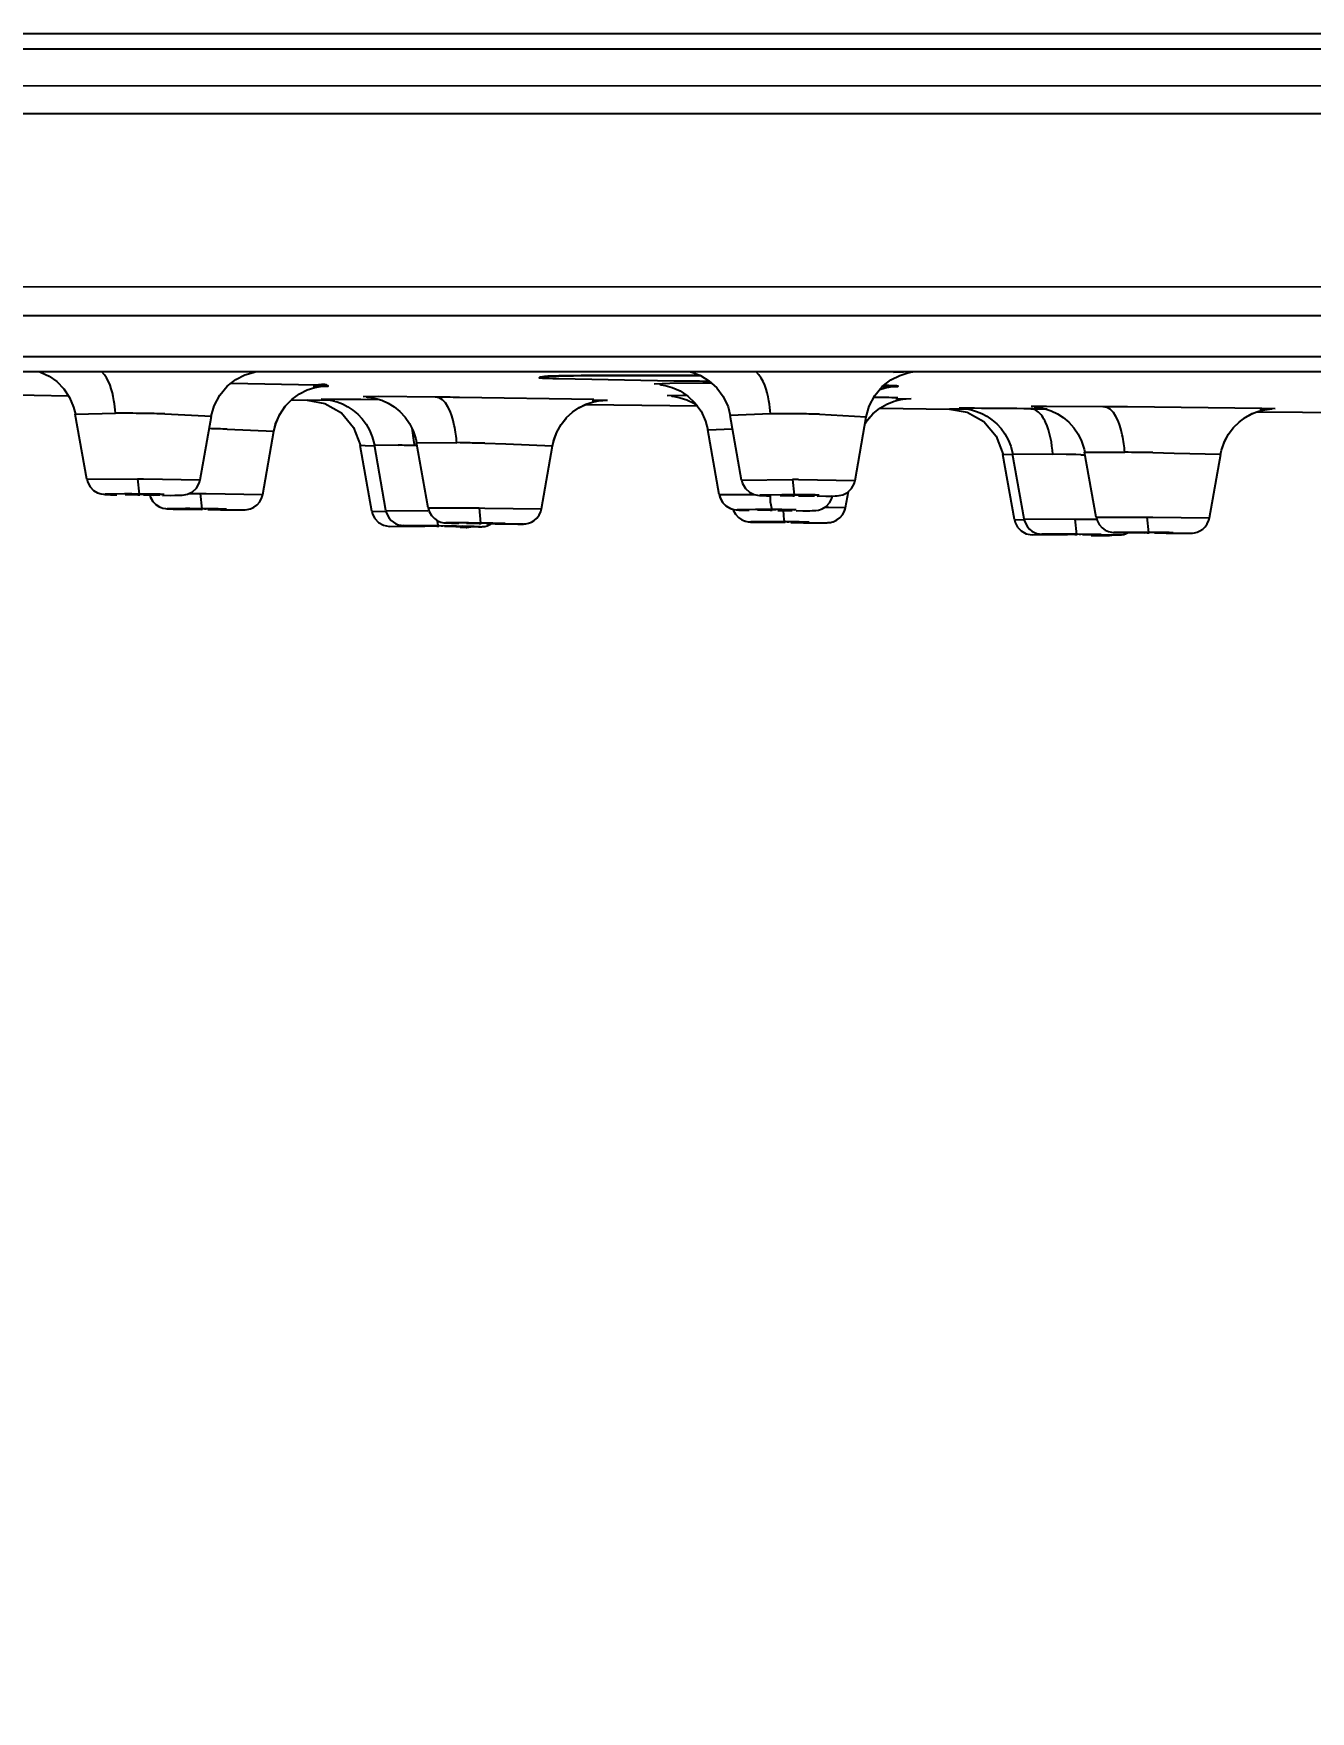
# Model space of a CAD drawing. Header units: millimetres. Extents: x 4625 to 5171, y -2661 to -1889.
# Drawn here: x 4962.74 to 4971.44, y -2126.77 to -2115.35 of the extents above; entities that cross this region are included whole.
import ezdxf

# ---------------------------------------------------------------- set-up
doc = ezdxf.new("R2010")
doc.units = ezdxf.units.MM
doc.header["$LTSCALE"] = 0.1
doc.layers.add('DIM', color=3, linetype='Continuous')
doc.styles.get("Standard").update_dxf_attribs({"font": 'arial.ttf'})
doc.dimstyles.new('ISO-25', dxfattribs={"dimtxt": 2.5, "dimasz": 2.5, "dimexe": 1.25, "dimexo": 0.625, "dimtad": 1, "dimlfac": 5, "dimtxsty": 'Standard', "dimcen": 2.5, "dimadec": 0, "dimazin": 0, "dimtfac": 1, "dimtmove": 0, "dimatfit": 3, "dimfxl": 0, "dimarcsym": 0})

# ---------------------------------------------------------------- blocks, each defined once
blk = doc.blocks.new('*D5')
at = {"layer": 'Defpoints', "color": 0}
for p in [(4952.761, -2117.08), (5002.107, -2117.079), (5002.107, -2136.937)]:
    blk.add_point(p, dxfattribs=at)
at = {"layer": 'DIM', "color": 0, "lineweight": -2}
for p, q in [((4952.761, -2117.705), (4952.761, -2138.187)), ((5002.107, -2117.704), (5002.107, -2138.187)), ((4956.761, -2136.937), (4998.107, -2136.937))]:
    blk.add_line(p, q, dxfattribs=at)
at = {"layer": 'DIM', "color": 0}
for points in [[(4956.761, -2136.271), (4956.761, -2137.604), (4952.761, -2136.937)], [(4998.107, -2136.271), (4998.107, -2137.604), (5002.107, -2136.937)]]:
    blk.add_solid(points, dxfattribs=at)
at = {"layer": 'DIM', "color": 0, "insert": (4977.434, -2134.27), "char_height": 4, "attachment_point": 5}
blk.add_mtext('197', dxfattribs=at)

msp = doc.modelspace()

# ---------------------------------------------------------------- linework, layer by layer
at = {"color": 7, "linetype": 'Continuous'}
for p, q in [((4953.2923, -2115.3532), (5001.576, -2115.3532)), ((4974.6257, -2115.4585), (4953.0645, -2115.4584)), ((4953.6091, -2115.705), (4977.4341, -2115.7099)), ((4953.5388, -2115.8955), (4966.0805, -2115.8963)), ((4966.0805, -2115.8963), (4977.434, -2115.8968)), ((4974.6496, -2117.0773), (4956.3254, -2117.0781)), ((4962.8445, -2117.274), (4961.9232, -2117.2738)), ((4962.9025, -2117.274), (4962.8445, -2117.274)), ((4963.3567, -2117.274), (4962.9025, -2117.274)), ((4964.4573, -2117.2742), (4963.3567, -2117.274)), ((4964.8959, -2117.2742), (4964.4573, -2117.2742)), ((4966.8056, -2117.2744), (4964.8959, -2117.2742)), ((4966.8894, -2117.2744), (4966.8056, -2117.2744)), ((4968.5092, -2117.2746), (4966.8894, -2117.2744)), ((4968.6771, -2117.2746), (4968.5092, -2117.2746)), ((4968.7763, -2117.2746), (4968.6771, -2117.2746)), ((4968.8629, -2117.2747), (4968.7763, -2117.2746)), ((4968.8887, -2117.2747), (4968.8629, -2117.2747)), ((4971.3456, -2117.275), (4968.8887, -2117.2747)), ((4971.557, -2117.275), (4971.3456, -2117.275)), ((4960.5737, -2117.5498), (4974.6401, -2117.5498)), ((5001.5766, -2117.6558), (4953.292, -2117.6558)), ((4964.6611, -2117.7452), (4964.0898, -2117.7335)), ((4964.648, -2117.7532), (4964.7257, -2117.7522)), ((4966.2691, -2117.6849), (4966.2577, -2117.685)), ((4966.2637, -2117.6851), (4966.2691, -2117.6849)), ((4966.2691, -2117.6849), (4966.3028, -2117.6839)), ((4966.3028, -2117.6839), (4966.4209, -2117.6818)), ((4966.3213, -2117.7003), (4967.1044, -2117.7156)), ((4966.4209, -2117.6818), (4966.4925, -2117.681)), ((4966.4895, -2117.6808), (4966.4718, -2117.681)), ((4966.4925, -2117.681), (4966.6553, -2117.6798)), ((4966.8103, -2117.6794), (4966.7737, -2117.6794)), ((4966.9359, -2117.6794), (4967.2848, -2117.6806)), ((4967.0752, -2117.7344), (4966.9697, -2117.7383)), ((4967.106, -2117.6797), (4966.9926, -2117.6794)), ((4967.3559, -2117.7327), (4967.0752, -2117.7344)), ((4967.1044, -2117.7156), (4967.1697, -2117.7163)), ((4967.2845, -2117.6805), (4967.2611, -2117.6804)), ((4968.5788, -2117.7566), (4968.5878, -2117.7556)), ((4968.7355, -2117.656), (4968.5982, -2117.6597)), ((4962.5121, -2117.8087), (4962.981, -2117.8174)), ((4964.4999, -2117.8454), (4964.6064, -2117.8474)), ((4964.7657, -2117.85), (4964.6062, -2117.8474)), ((4964.8066, -2117.8422), (4964.7028, -2117.8411)), ((4964.7136, -2117.8423), (4964.7944, -2117.8443)), ((4965.1021, -2117.8459), (4964.9722, -2117.8442)), ((4965.0939, -2117.8237), (4964.9892, -2117.8242)), ((4965.4775, -2117.8272), (4965.0939, -2117.8237)), ((4966.5591, -2117.8443), (4965.6434, -2117.8292)), ((4966.5466, -2117.8489), (4966.6509, -2117.8481)), ((4967.1639, -2117.8167), (4967.0588, -2117.8187)), ((4967.1879, -2117.8166), (4967.1639, -2117.8167)), ((4967.1916, -2117.8454), (4967.2389, -2117.8681)), ((4967.2389, -2117.8681), (4967.2573, -2117.8804)), ((4968.6156, -2117.8393), (4968.7203, -2117.8371)), ((4963.0282, -2117.9433), (4963.3016, -2117.936)), ((4963.1061, -2118.3852), (4963.0282, -2117.9433)), ((4963.6371, -2117.9413), (4963.9544, -2117.9577)), ((4963.8782, -2118.3901), (4963.9544, -2117.9577)), ((4966.3365, -2118.0126), (4966.373, -2117.9669)), ((4966.4599, -2117.8978), (4966.504, -2117.8764)), ((4966.5034, -2117.8764), (4967.2658, -2117.8861)), ((4967.7612, -2117.9404), (4967.4875, -2117.9514)), ((4967.5651, -2118.3918), (4967.4875, -2117.9514)), ((4968.096, -2117.9434), (4968.4137, -2117.9608)), ((4968.3372, -2118.3948), (4968.4137, -2117.9608)), ((4968.4614, -2117.938), (4968.5067, -2117.902)), ((4968.5062, -2117.9019), (4968.9801, -2117.908)), ((4969.1031, -2117.9093), (4968.9799, -2117.908)), ((4969.151, -2117.9032), (4969.0466, -2117.9026)), ((4969.0572, -2117.9037), (4969.1376, -2117.9052)), ((4969.5349, -2117.9061), (4969.6444, -2117.9071)), ((4969.6412, -2117.8908), (4969.536, -2117.8917)), ((4970.0253, -2117.8923), (4969.6412, -2117.8908)), ((4971.1063, -2117.9037), (4970.1914, -2117.8935)), ((4971.0736, -2117.9276), (4971.778, -2117.9325)), ((4971.0928, -2117.9079), (4971.1784, -2117.9074)), ((4971.1972, -2117.907), (4971.1063, -2117.9037)), ((4964.0627, -2118.045), (4964.3802, -2118.0596)), ((4964.3044, -2118.4899), (4964.3802, -2118.0596)), ((4965.3357, -2118.1367), (4965.3209, -2118.0374)), ((4966.3068, -2118.065), (4966.3365, -2118.0126)), ((4967.3345, -2118.0494), (4967.5028, -2118.0428)), ((4967.4123, -2118.4907), (4967.3345, -2118.0494)), ((4969.2147, -2117.994), (4969.2988, -2118.0929)), ((4969.2988, -2118.0929), (4969.3448, -2118.2178)), ((4965.0473, -2118.6034), (4964.9686, -2118.1572)), ((4965.0021, -2118.1582), (4964.9686, -2118.1572)), ((4965.0598, -2118.1599), (4965.0021, -2118.1582)), ((4965.143, -2118.5979), (4965.0644, -2118.152)), ((4965.0644, -2118.152), (4965.2257, -2118.1543)), ((4965.3516, -2118.1573), (4965.3372, -2118.157)), ((4965.4303, -2118.5796), (4965.3519, -2118.135)), ((4965.3519, -2118.135), (4965.6248, -2118.137)), ((4965.817, -2118.1414), (4965.9602, -2118.1453)), ((4965.9602, -2118.1453), (4966.2781, -2118.1574)), ((4966.2024, -2118.587), (4966.2781, -2118.1574)), ((4969.4226, -2118.6608), (4969.3445, -2118.2179)), ((4969.4045, -2118.219), (4969.3445, -2118.2179)), ((4969.4882, -2118.6559), (4969.4103, -2118.214)), ((4969.4103, -2118.214), (4969.6834, -2118.216)), ((4969.7759, -2118.2175), (4969.6834, -2118.216)), ((4969.8086, -2118.218), (4969.7759, -2118.2174)), ((4969.8416, -2118.2185), (4969.8086, -2118.218)), ((4969.8747, -2118.2191), (4969.8416, -2118.2185)), ((4969.9006, -2118.2026), (4970.1738, -2118.2022)), ((4969.9785, -2118.6441), (4969.9006, -2118.2026)), ((4970.3649, -2118.2048), (4970.2664, -2118.2033)), ((4970.3649, -2118.2048), (4970.5093, -2118.2073)), ((4970.5093, -2118.2073), (4970.8268, -2118.2159)), ((4970.7505, -2118.6487), (4970.8268, -2118.2159)), ((4970.8326, -2118.188), (4970.8521, -2118.1312)), ((4969.8747, -2118.2192), (4969.9005, -2118.2196)), ((4963.1062, -2118.3851), (4963.4523, -2118.3835)), ((4963.4523, -2118.3834), (4963.464, -2118.4867)), ((4963.4523, -2118.3834), (4963.4926, -2118.3837)), ((4963.4926, -2118.3837), (4963.8781, -2118.3901)), ((4967.5652, -2118.3917), (4967.911, -2118.3884)), ((4967.9514, -2118.3885), (4967.911, -2118.3883)), ((4967.911, -2118.3883), (4967.9231, -2118.4916)), ((4967.9514, -2118.3885), (4968.3371, -2118.3948)), ((4963.3623, -2118.4862), (4963.2286, -2118.4879)), ((4963.3676, -2118.4897), (4963.454, -2118.492)), ((4963.4804, -2118.4889), (4963.3824, -2118.4889)), ((4963.3824, -2118.4889), (4963.3971, -2118.4896)), ((4963.5194, -2118.4872), (4963.464, -2118.4867)), ((4963.4926, -2118.489), (4963.4804, -2118.4889)), ((4963.4926, -2118.4927), (4963.5047, -2118.4928)), ((4963.6176, -2118.492), (4963.5287, -2118.4897)), ((4963.5358, -2118.4952), (4963.5399, -2118.5091)), ((4963.5395, -2118.5081), (4963.5556, -2118.5366)), ((4963.5399, -2118.5091), (4963.5564, -2118.5377)), ((4963.5556, -2118.5366), (4963.5769, -2118.5587)), ((4963.5564, -2118.5377), (4963.5782, -2118.5597)), ((4963.5638, -2118.4931), (4963.6027, -2118.4928)), ((4963.5769, -2118.5587), (4963.6012, -2118.574)), ((4963.5782, -2118.5597), (4963.6029, -2118.5748)), ((4963.6027, -2118.4928), (4963.588, -2118.4921)), ((4963.622, -2118.4954), (4963.7535, -2118.4936)), ((4963.8003, -2118.483), (4963.8789, -2118.4836)), ((4963.8789, -2118.4836), (4963.8901, -2118.5869)), ((4963.8789, -2118.4836), (4963.9189, -2118.4839)), ((4963.9189, -2118.4839), (4964.3043, -2118.4899)), ((4967.4123, -2118.4906), (4967.4187, -2118.5136)), ((4967.4124, -2118.4906), (4967.6479, -2118.4887)), ((4967.8383, -2118.4915), (4967.6882, -2118.4945)), ((4967.7586, -2118.4992), (4967.7603, -2118.5405)), ((4967.7603, -2118.5405), (4967.7702, -2118.5923)), ((4967.8264, -2118.4958), (4967.9126, -2118.4981)), ((4967.9388, -2118.4942), (4967.8412, -2118.4948)), ((4967.8412, -2118.4948), (4967.8558, -2118.4955)), ((4967.9799, -2118.4919), (4967.9231, -2118.4915)), ((4967.9514, -2118.4942), (4967.9388, -2118.4942)), ((4967.9514, -2118.4988), (4967.964, -2118.4988)), ((4968.0764, -2118.4972), (4967.9881, -2118.4949)), ((4968.0229, -2118.4989), (4968.0617, -2118.4982)), ((4968.0617, -2118.4982), (4968.047, -2118.4975)), ((4968.0802, -2118.5013), (4968.2129, -2118.4984)), ((4968.1376, -2118.501), (4968.1643, -2118.5006)), ((4968.14, -2118.5703), (4968.1627, -2118.5462)), ((4968.2728, -2118.5777), (4968.2919, -2118.4696)), ((4963.7793, -2118.5857), (4963.6538, -2118.5863)), ((4963.7328, -2118.5893), (4963.8879, -2118.5921)), ((4963.7939, -2118.5882), (4963.88, -2118.5903)), ((4963.9073, -2118.5884), (4963.8088, -2118.5878)), ((4963.8088, -2118.5878), (4963.8236, -2118.5884)), ((4963.9454, -2118.5875), (4963.8901, -2118.5868)), ((4963.9189, -2118.5886), (4963.9073, -2118.5884)), ((4963.9546, -2118.5893), (4963.9443, -2118.5892)), ((4964.0439, -2118.5915), (4963.9546, -2118.5893)), ((4963.9899, -2118.5918), (4964.029, -2118.5919)), ((4964.029, -2118.5919), (4964.0143, -2118.5913)), ((4964.0178, -2118.5936), (4964.1103, -2118.5941)), ((4964.0547, -2118.5938), (4964.1796, -2118.5932)), ((4964.1058, -2118.5941), (4964.1328, -2118.5942)), ((4964.1256, -2118.5942), (4964.1569, -2118.5941)), ((4964.1511, -2118.5941), (4964.1682, -2118.5939)), ((4964.1654, -2118.594), (4964.1771, -2118.5937)), ((4965.0474, -2118.6034), (4965.1473, -2118.6045)), ((4965.143, -2118.5979), (4965.4284, -2118.5998)), ((4965.4304, -2118.5796), (4965.7771, -2118.5814)), ((4965.4926, -2118.6693), (4965.4952, -2118.6897)), ((4965.7771, -2118.5814), (4965.788, -2118.6847)), ((4965.7771, -2118.5814), (4965.817, -2118.5817)), ((4965.817, -2118.5818), (4966.2023, -2118.587)), ((4967.6595, -2118.5919), (4967.5344, -2118.5938)), ((4967.5907, -2118.671), (4967.6094, -2118.6747)), ((4967.6094, -2118.6747), (4967.619, -2118.6756)), ((4967.6695, -2118.6746), (4967.6282, -2118.675)), ((4967.6737, -2118.5951), (4967.7603, -2118.5971)), ((4967.7864, -2118.5943), (4967.6885, -2118.5944)), ((4967.6885, -2118.5944), (4967.7032, -2118.595)), ((4967.8256, -2118.5927), (4967.7702, -2118.5923)), ((4967.7987, -2118.5944), (4967.7864, -2118.5943)), ((4967.9237, -2118.5971), (4967.835, -2118.595)), ((4967.8477, -2118.5979), (4967.853, -2118.6615)), ((4967.853, -2118.6615), (4967.8586, -2118.6756)), ((4967.87, -2118.5981), (4967.9089, -2118.5978)), ((4967.9089, -2118.5978), (4967.8942, -2118.5972)), ((4967.9356, -2118.6002), (4968.0602, -2118.5982)), ((4968.1358, -2118.5749), (4968.1599, -2118.5752)), ((4968.1599, -2118.5752), (4968.2728, -2118.5777)), ((4969.4227, -2118.6608), (4969.4843, -2118.6612)), ((4969.4883, -2118.6559), (4969.8346, -2118.6575)), ((4969.8346, -2118.6575), (4969.8462, -2118.7608)), ((4969.8346, -2118.6575), (4969.8747, -2118.6577)), ((4969.8747, -2118.6577), (4969.9842, -2118.6585)), ((4969.9786, -2118.644), (4970.3247, -2118.6447)), ((4970.3247, -2118.6447), (4970.3364, -2118.748)), ((4970.3247, -2118.6447), (4970.3649, -2118.6449)), ((4970.3649, -2118.6449), (4970.7505, -2118.6486)), ((4965.1272, -2118.699), (4965.1684, -2118.7067)), ((4965.405, -2118.7104), (4965.1686, -2118.7067)), ((4965.3899, -2118.702), (4965.2642, -2118.7007)), ((4965.284, -2118.7014), (4965.3468, -2118.7026)), ((4965.5007, -2118.7036), (4965.3899, -2118.702)), ((4965.4047, -2118.7029), (4965.4905, -2118.7045)), ((4965.5184, -2118.7043), (4965.4197, -2118.703)), ((4965.4197, -2118.703), (4965.4344, -2118.7033)), ((4965.4905, -2118.7045), (4965.5043, -2118.7047)), ((4965.4952, -2118.6897), (4965.5007, -2118.7036)), ((4965.556, -2118.7044), (4965.5007, -2118.7036)), ((4965.5297, -2118.7044), (4965.5184, -2118.7043)), ((4965.541, -2118.7053), (4965.6005, -2118.7062)), ((4965.6772, -2118.6833), (4965.5517, -2118.6828)), ((4965.6673, -2118.7063), (4965.556, -2118.7044)), ((4965.5885, -2118.6842), (4965.6398, -2118.6853)), ((4965.6005, -2118.7062), (4965.6398, -2118.7067)), ((4965.6193, -2118.7069), (4965.7177, -2118.7082)), ((4965.6398, -2118.7067), (4965.625, -2118.7063)), ((4965.6547, -2118.7067), (4965.6416, -2118.7063)), ((4965.6942, -2118.7149), (4965.6493, -2118.7142)), ((4965.6649, -2118.7075), (4965.7852, -2118.7086)), ((4965.6888, -2118.7148), (4965.6942, -2118.7149)), ((4965.692, -2118.6848), (4965.7779, -2118.6866)), ((4965.6943, -2118.7149), (4965.7358, -2118.7085)), ((4965.8055, -2118.6857), (4965.7069, -2118.6847)), ((4965.7069, -2118.6847), (4965.7217, -2118.6851)), ((4965.7177, -2118.7082), (4965.7742, -2118.7088)), ((4965.7852, -2118.7086), (4965.745, -2118.7077)), ((4965.7742, -2118.7088), (4965.7857, -2118.7089)), ((4965.7779, -2118.6866), (4965.7916, -2118.6868)), ((4965.8434, -2118.6854), (4965.788, -2118.6846)), ((4965.817, -2118.6858), (4965.8055, -2118.6857)), ((4965.942, -2118.6883), (4965.8524, -2118.6865)), ((4965.8878, -2118.6882), (4965.927, -2118.6885)), ((4965.9115, -2118.6894), (4966.0078, -2118.6903)), ((4965.927, -2118.6885), (4965.9123, -2118.6881)), ((4965.9525, -2118.6898), (4966.0775, -2118.6903)), ((4966.0078, -2118.6903), (4966.0407, -2118.6905)), ((4966.0407, -2118.6905), (4966.0634, -2118.6906)), ((4967.6271, -2118.6805), (4967.6673, -2118.6772)), ((4967.745, -2118.6787), (4967.766, -2118.679)), ((4967.7623, -2118.6769), (4967.8247, -2118.6785)), ((4967.8753, -2118.677), (4967.7771, -2118.6765)), ((4967.914, -2118.6761), (4967.8586, -2118.6756)), ((4967.8873, -2118.6771), (4967.8753, -2118.677)), ((4967.9232, -2118.6777), (4967.9127, -2118.6777)), ((4968.0123, -2118.6795), (4967.9287, -2118.6777)), ((4967.9584, -2118.6799), (4967.9974, -2118.6799)), ((4967.9974, -2118.6799), (4967.9827, -2118.6794)), ((4967.9866, -2118.6815), (4968.0789, -2118.6819)), ((4968.0237, -2118.6817), (4968.1484, -2118.681)), ((4968.0789, -2118.6819), (4968.1196, -2118.6818)), ((4968.1186, -2118.6818), (4968.1338, -2118.6817)), ((4969.503, -2118.7565), (4969.5444, -2118.7641)), ((4969.7805, -2118.7664), (4969.5445, -2118.764)), ((4969.7355, -2118.7598), (4969.6102, -2118.7591)), ((4969.6314, -2118.7597), (4969.8295, -2118.762)), ((4969.8462, -2118.7607), (4969.7355, -2118.7598)), ((4969.7497, -2118.7605), (4969.8363, -2118.7616)), ((4969.8628, -2118.7613), (4969.7646, -2118.7605)), ((4969.7646, -2118.7605), (4969.7793, -2118.7607)), ((4969.8363, -2118.7616), (4969.8494, -2118.7617)), ((4969.9015, -2118.7613), (4969.8462, -2118.7607)), ((4969.8747, -2118.7614), (4969.8628, -2118.7613)), ((4969.8867, -2118.7622), (4969.9459, -2118.7627)), ((4969.9107, -2118.7618), (4969.9001, -2118.7617)), ((4970.0129, -2118.7625), (4969.9015, -2118.7613)), ((4969.9997, -2118.7629), (4969.9107, -2118.7618)), ((4969.9456, -2118.768), (4970.0649, -2118.7692)), ((4969.9459, -2118.7627), (4969.9849, -2118.7629)), ((4970.0654, -2118.7692), (4969.9473, -2118.768)), ((4969.9849, -2118.7629), (4969.9701, -2118.7627)), ((4970.0113, -2118.7636), (4970.136, -2118.7643)), ((4970.0585, -2118.764), (4970.0734, -2118.7641)), ((4970.0649, -2118.7692), (4970.0702, -2118.7692)), ((4970.0702, -2118.7692), (4970.0654, -2118.7692)), ((4970.0703, -2118.7693), (4970.1015, -2118.7643)), ((4970.0734, -2118.7641), (4970.1234, -2118.7644)), ((4970.2257, -2118.7472), (4970.1005, -2118.7473)), ((4970.1234, -2118.7644), (4970.1334, -2118.7644)), ((4970.1505, -2118.7636), (4970.1664, -2118.7608)), ((4970.1591, -2118.7488), (4970.3086, -2118.7506)), ((4970.2399, -2118.7485), (4970.3266, -2118.7498)), ((4970.3528, -2118.7489), (4970.2547, -2118.7483)), ((4970.2547, -2118.7483), (4970.2695, -2118.7487)), ((4970.3266, -2118.7498), (4970.3395, -2118.7499)), ((4970.3918, -2118.7485), (4970.3364, -2118.748)), ((4970.3649, -2118.749), (4970.3528, -2118.7489)), ((4970.401, -2118.7494), (4970.3903, -2118.7494)), ((4970.4899, -2118.7507), (4970.401, -2118.7494)), ((4970.4361, -2118.7508), (4970.4751, -2118.7509)), ((4970.4551, -2118.7518), (4970.55, -2118.7523)), ((4970.4751, -2118.7509), (4970.4604, -2118.7506)), ((4970.5017, -2118.752), (4970.6263, -2118.7519)), ((4970.55, -2118.7523), (4970.5966, -2118.7524)), ((4970.5966, -2118.7524), (4970.616, -2118.7523))]:
    msp.add_line(p, q, dxfattribs=at)
for points in [[(4962.7863, -2117.6558), (4962.7966, -2117.659), (4962.8493, -2117.6847), (4962.9018, -2117.7218), (4962.9495, -2117.7705), (4962.9886, -2117.8286), (4963.0166, -2117.8946), (4963.0286, -2117.9432)], [(4963.9539, -2117.9576), (4963.9743, -2117.8856), (4964.0122, -2117.8137), (4964.0627, -2117.7536), (4964.121, -2117.7076), (4964.1822, -2117.6761), (4964.2387, -2117.6584), (4964.2537, -2117.6558)], [(4964.3797, -2118.0595), (4964.3922, -2118.0097), (4964.4201, -2117.945), (4964.4581, -2117.8885), (4964.504, -2117.8412), (4964.5548, -2117.8044), (4964.6077, -2117.7779), (4964.6589, -2117.7613), (4964.6982, -2117.754), (4964.7157, -2117.7522), (4964.7186, -2117.752)], [(4966.2267, -2117.6866), (4966.223, -2117.687), (4966.2275, -2117.6867), (4966.2418, -2117.6859), (4966.2637, -2117.6851)], [(4966.6553, -2117.6798), (4966.8387, -2117.6794), (4966.9359, -2117.6794)], [(4967.0122, -2117.7425), (4967.0097, -2117.7423), (4967.0175, -2117.7431), (4967.0451, -2117.7478), (4967.0913, -2117.7608), (4967.1459, -2117.7853), (4967.199, -2117.8205), (4967.2475, -2117.8669), (4967.2886, -2117.9237), (4967.3194, -2117.99), (4967.3348, -2118.0493)], [(4967.2175, -2117.6558), (4967.2317, -2117.6593), (4967.2854, -2117.6809), (4967.3419, -2117.7153), (4967.3952, -2117.7634), (4967.4399, -2117.8232), (4967.4724, -2117.8926), (4967.4878, -2117.9514)], [(4968.4132, -2117.9607), (4968.4333, -2117.8891), (4968.4715, -2117.8165), (4968.5225, -2117.7558), (4968.5812, -2117.7098), (4968.6414, -2117.6789), (4968.6957, -2117.6618), (4968.7278, -2117.656), (4968.7302, -2117.6558)], [(4968.5067, -2117.7746), (4968.5424, -2117.7631), (4968.5788, -2117.7566)], [(4964.4211, -2117.9434), (4964.4596, -2117.8869), (4964.5004, -2117.8454)], [(4964.6062, -2117.8474), (4964.7274, -2117.8697), (4964.8399, -2117.9342)], [(4964.7165, -2117.8423), (4964.7165, -2117.8423), (4964.7236, -2117.8428), (4964.7464, -2117.8452), (4964.7777, -2117.8508), (4964.8117, -2117.8601), (4964.8474, -2117.8738), (4964.8832, -2117.8921), (4964.918, -2117.9148), (4964.9511, -2117.9423), (4964.9818, -2117.9745), (4965.009, -2118.0111)], [(4965.0129, -2117.8259), (4965.0118, -2117.8258), (4965.0183, -2117.8263), (4965.04, -2117.8289), (4965.0749, -2117.8359), (4965.1157, -2117.8487), (4965.1585, -2117.8682), (4965.1998, -2117.8935), (4965.2387, -2117.9252), (4965.2741, -2117.9632), (4965.3047, -2118.0069), (4965.3294, -2118.0561), (4965.3472, -2118.1108), (4965.3522, -2118.1349)], [(4966.2849, -2118.1248), (4966.306, -2118.0663), (4966.3353, -2118.0141), (4966.3714, -2117.9683), (4966.4127, -2117.9298), (4966.4574, -2117.8991), (4966.5039, -2117.8761), (4966.5499, -2117.8606), (4966.5902, -2117.8522), (4966.6181, -2117.8491), (4966.6253, -2117.8487)], [(4967.0944, -2117.8215), (4967.0899, -2117.8212), (4967.091, -2117.8213), (4967.1086, -2117.8234), (4967.1463, -2117.8308), (4967.1916, -2117.8454)], [(4968.4586, -2117.9404), (4968.5053, -2117.9025), (4968.5547, -2117.8739), (4968.6045, -2117.8541)], [(4968.6045, -2117.8541), (4968.6492, -2117.843), (4968.6783, -2117.839), (4968.6862, -2117.8383)], [(4964.3798, -2118.0598), (4964.3928, -2118.0083), (4964.4211, -2117.9434)], [(4964.8399, -2117.9342), (4964.9234, -2118.033), (4964.969, -2118.1571)], [(4966.3731, -2117.9668), (4966.4148, -2117.9283), (4966.4599, -2117.8978)], [(4968.4057, -2118.0062), (4968.4191, -2117.9849), (4968.4614, -2117.938)], [(4968.4058, -2118.0056), (4968.4171, -2117.9873), (4968.4586, -2117.9404)], [(4968.9799, -2117.908), (4969.1016, -2117.9297), (4969.2147, -2117.994)], [(4969.0615, -2117.9038), (4969.0596, -2117.9037), (4969.0608, -2117.9038), (4969.0726, -2117.9045), (4969.0995, -2117.9078), (4969.1312, -2117.9141), (4969.1653, -2117.9243), (4969.2005, -2117.9387), (4969.2355, -2117.9574), (4969.2694, -2117.9806), (4969.3016, -2118.0082), (4969.3312, -2118.0405), (4969.3575, -2118.0767), (4969.3798, -2118.1169), (4969.3974, -2118.1609), (4969.4097, -2118.2086), (4969.4107, -2118.2139)], [(4969.5576, -2117.893), (4969.5584, -2117.8931), (4969.5692, -2117.8939), (4969.5959, -2117.8975), (4969.6323, -2117.9057), (4969.6733, -2117.9197), (4969.715, -2117.9399), (4969.755, -2117.9657), (4969.7926, -2117.9976), (4969.8266, -2118.0356), (4969.856, -2118.0788), (4969.8796, -2118.1273), (4969.8966, -2118.181), (4969.901, -2118.2026)], [(4970.8264, -2118.2164), (4970.8327, -2118.187), (4970.8526, -2118.1297), (4970.8803, -2118.0783), (4970.9147, -2118.033), (4970.9542, -2117.9944), (4970.9972, -2117.9633), (4971.0421, -2117.9393), (4971.0872, -2117.9225), (4971.1283, -2117.9126), (4971.1603, -2117.9083), (4971.1743, -2117.9073), (4971.1757, -2117.9073)], [(4970.8521, -2118.1312), (4970.8793, -2118.0802), (4970.913, -2118.0351), (4970.9519, -2117.9965), (4970.9942, -2117.9652), (4971.0385, -2117.941), (4971.0734, -2117.9276)], [(4965.009, -2118.0111), (4965.0322, -2118.0517), (4965.0505, -2118.0963), (4965.0634, -2118.1447), (4965.0648, -2118.1519)], [(4966.2777, -2118.1577), (4966.2853, -2118.1237), (4966.3068, -2118.065)], [(4963.1062, -2118.3851), (4963.1127, -2118.4084), (4963.1292, -2118.4383), (4963.1529, -2118.4624), (4963.1801, -2118.4784), (4963.2045, -2118.4861), (4963.2194, -2118.4884), (4963.2289, -2118.4892), (4963.2391, -2118.4897), (4963.252, -2118.4903), (4963.2681, -2118.4909), (4963.3098, -2118.492)], [(4963.6789, -2118.4954), (4963.7054, -2118.4952), (4963.7267, -2118.4949), (4963.7431, -2118.4945), (4963.7555, -2118.494), (4963.7685, -2118.4928), (4963.7931, -2118.4875), (4963.8252, -2118.4718), (4963.8533, -2118.4456), (4963.8715, -2118.4136), (4963.8781, -2118.3901)], [(4967.5652, -2118.3918), (4967.572, -2118.4159), (4967.5906, -2118.448), (4967.6192, -2118.4742), (4967.6508, -2118.4894), (4967.6735, -2118.4945), (4967.6862, -2118.4958), (4967.6987, -2118.4966), (4967.7146, -2118.4973), (4967.7348, -2118.498), (4967.7594, -2118.4987)], [(4968.1643, -2118.5006), (4968.1859, -2118.5001), (4968.2027, -2118.4995), (4968.2159, -2118.4988), (4968.2294, -2118.4974), (4968.2541, -2118.4916), (4968.2862, -2118.4752), (4968.3136, -2118.4486), (4968.331, -2118.4171), (4968.3371, -2118.3948)], [(4964.1763, -2118.5937), (4964.1856, -2118.5934), (4964.1992, -2118.592), (4964.2207, -2118.5869), (4964.2433, -2118.5767), (4964.2653, -2118.5608), (4964.2845, -2118.5386), (4964.2988, -2118.5107), (4964.3043, -2118.4899)], [(4964.1851, -2118.5934), (4964.1974, -2118.5923), (4964.2189, -2118.5875), (4964.242, -2118.5775), (4964.2643, -2118.5616), (4964.2838, -2118.5395), (4964.2982, -2118.512), (4964.2984, -2118.5114)], [(4967.4124, -2118.4907), (4967.4202, -2118.5172), (4967.4378, -2118.5469), (4967.462, -2118.5701), (4967.489, -2118.585), (4967.5129, -2118.592), (4967.5269, -2118.594), (4967.536, -2118.5946), (4967.5461, -2118.5952), (4967.5591, -2118.5957), (4967.5753, -2118.5962), (4967.617, -2118.5972)], [(4967.4187, -2118.5136), (4967.4348, -2118.5431), (4967.4578, -2118.5669), (4967.4842, -2118.583), (4967.506, -2118.5902)], [(4968.1627, -2118.5462), (4968.1784, -2118.5168), (4968.1843, -2118.4949)], [(4963.6012, -2118.574), (4963.625, -2118.5827), (4963.6425, -2118.5859), (4963.651, -2118.5866), (4963.6583, -2118.5871), (4963.6675, -2118.5875), (4963.6794, -2118.5879), (4963.6945, -2118.5884), (4963.7328, -2118.5893)], [(4965.0474, -2118.6034), (4965.0526, -2118.6231), (4965.0681, -2118.6533)], [(4965.0681, -2118.6533), (4965.0931, -2118.6798), (4965.1272, -2118.699)], [(4965.1431, -2118.5978), (4965.1457, -2118.6092), (4965.1539, -2118.6308), (4965.1654, -2118.6498), (4965.1794, -2118.6658), (4965.195, -2118.6786), (4965.2116, -2118.6883), (4965.2283, -2118.695), (4965.2442, -2118.6989), (4965.2563, -2118.7004), (4965.2614, -2118.7008), (4965.2645, -2118.7009), (4965.268, -2118.701), (4965.2723, -2118.7011), (4965.284, -2118.7014)], [(4965.4304, -2118.5796), (4965.4377, -2118.6051), (4965.4531, -2118.6324), (4965.4727, -2118.6533), (4965.4948, -2118.6683), (4965.5177, -2118.6777), (4965.5375, -2118.6819), (4965.5471, -2118.6828), (4965.5527, -2118.6831), (4965.5589, -2118.6834), (4965.5668, -2118.6836), (4965.5885, -2118.6842)], [(4966.0634, -2118.6906), (4966.0713, -2118.6905), (4966.0776, -2118.6905), (4966.0838, -2118.6903), (4966.0951, -2118.6893), (4966.1132, -2118.6856), (4966.1332, -2118.678), (4966.1529, -2118.6662), (4966.1708, -2118.6503), (4966.1861, -2118.63), (4966.1977, -2118.6051), (4966.2023, -2118.587)], [(4967.5059, -2118.59), (4967.5077, -2118.5964), (4967.5233, -2118.6246), (4967.5438, -2118.6464), (4967.5671, -2118.6618), (4967.5907, -2118.671)], [(4967.5076, -2118.5961), (4967.5226, -2118.6237), (4967.543, -2118.6457), (4967.5662, -2118.6614), (4967.5898, -2118.6708)], [(4967.9807, -2118.6002), (4968.0073, -2118.6), (4968.0288, -2118.5997), (4968.0455, -2118.5994), (4968.0582, -2118.5989), (4968.0697, -2118.5982), (4968.088, -2118.5954), (4968.1137, -2118.5867), (4968.14, -2118.5703)], [(4968.1308, -2118.6817), (4968.1405, -2118.6816), (4968.1482, -2118.6814), (4968.156, -2118.681), (4968.1705, -2118.6793), (4968.1922, -2118.6736), (4968.2144, -2118.6629), (4968.2357, -2118.6467), (4968.254, -2118.6247), (4968.2674, -2118.598), (4968.2727, -2118.5777)], [(4968.1338, -2118.6817), (4968.1445, -2118.6815), (4968.1534, -2118.6811), (4968.1663, -2118.68), (4968.1878, -2118.6751), (4968.2105, -2118.6652), (4968.2325, -2118.6496), (4968.252, -2118.6278), (4968.2665, -2118.6004), (4968.2728, -2118.5777)], [(4969.4227, -2118.6608), (4969.4279, -2118.6807), (4969.4435, -2118.711)], [(4969.4883, -2118.6559), (4969.4913, -2118.6685), (4969.4998, -2118.6904), (4969.5117, -2118.7095), (4969.526, -2118.7254), (4969.542, -2118.7381), (4969.559, -2118.7476), (4969.5759, -2118.754), (4969.5919, -2118.7576), (4969.6034, -2118.7589), (4969.608, -2118.7592), (4969.611, -2118.7593), (4969.6145, -2118.7593), (4969.6314, -2118.7597)], [(4969.9786, -2118.644), (4969.9852, -2118.6677), (4969.9999, -2118.6949), (4970.0188, -2118.716), (4970.0403, -2118.7313), (4970.0628, -2118.7412), (4970.0834, -2118.746), (4970.0947, -2118.7472), (4970.1002, -2118.7475), (4970.1057, -2118.7477), (4970.1126, -2118.7479), (4970.1213, -2118.7481), (4970.1591, -2118.7488)], [(4970.616, -2118.7523), (4970.6227, -2118.7522), (4970.6283, -2118.7521), (4970.6349, -2118.7518), (4970.6484, -2118.7502), (4970.6666, -2118.7457), (4970.686, -2118.7373), (4970.7047, -2118.7252), (4970.7215, -2118.7092), (4970.7358, -2118.6891), (4970.7465, -2118.665), (4970.7505, -2118.6486)], [(4965.7857, -2118.7089), (4965.7897, -2118.7089), (4965.7934, -2118.7088), (4965.8005, -2118.7085), (4965.8155, -2118.7066), (4965.8332, -2118.7018), (4965.8505, -2118.6942), (4965.8625, -2118.6866)], [(4967.619, -2118.6756), (4967.6268, -2118.676), (4967.6366, -2118.6764), (4967.6485, -2118.6768), (4967.6632, -2118.6772), (4967.7034, -2118.678)], [(4969.4435, -2118.711), (4969.4687, -2118.7375), (4969.503, -2118.7565)], [(4970.1334, -2118.7644), (4970.1369, -2118.7643), (4970.1408, -2118.7643), (4970.1505, -2118.7636)], [(4970.1664, -2118.7608), (4970.1835, -2118.7554), (4970.196, -2118.7493)]]:
    msp.add_lwpolyline(points, dxfattribs=at)
for centre, radius, start, end in [((4966.3433, -2120.3058), 2.6222, 91.87125, 92.35522), ((4966.3762, -2121.3052), 3.6222, 91.73369, 91.87569), ((4966.4112, -2122.4786), 4.7961, 91.47074, 91.72754), ((4966.5034, -2126.2001), 8.5188, 91.01478, 91.4482), ((4966.6051, -2131.6486), 13.9681, 90.89682, 91.03582), ((4966.6638, -2135.4334), 17.7534, 90.61985, 90.89519), ((4966.7321, -2142.4895), 24.8098, 90.24185, 90.56015), ((4966.8454, -2168.6861), 51.0067, 90.08054, 90.24496), ((4966.8941, -2186.4713), 68.792, 89.917923, 90.069801), ((4966.8632, -2188.0695), 70.3902, 89.676053, 89.802313), ((4967.9848, -2040.61), 77.1106, 269.394407, 269.524215), ((4964.0438, -2188.109), 70.271, 89.243007, 89.377999), ((4964.7578, -2182.5149), 64.6918, 89.215871, 89.362626), ((4968.1419, -2135.9656), 18.1399, 88.46116, 88.97949), ((4963.2361, -2132.9961), 15.0601, 89.39803, 89.75084), ((4963.2141, -2135.2227), 17.2868, 89.07703, 89.4028), ((4963.0297, -2142.5778), 24.644, 88.58764, 88.92381), ((4967.816, -2130.1255), 12.1852, 89.82131, 90.25762), ((4967.7978, -2133.1431), 15.2028, 89.4209, 89.78823), ((4967.8002, -2132.7544), 14.814, 88.85561, 89.4151), ((4968.1678, -2272.6287), 154.7286, 89.493747, 89.63591), ((4969.5993, -2187.237), 69.346, 89.511056, 89.64804), ((4962.7068, -2166.9337), 48.9076, 88.41129, 88.55544), ((4964.5418, -2148.9744), 30.8277, 88.52162, 88.72898), ((4964.4865, -2118.2089), 0.8523, 3.49333, 4.86498), ((4964.7683, -2159.621), 41.4929, 88.68938, 88.81725), ((4964.6298, -2165.7423), 47.6157, 88.57135, 88.69125), ((4969.6553, -2162.6418), 44.4426, 89.21211, 89.33149), ((4963.3414, -2133.8883), 15.4022, 89.54379, 89.92191), ((4963.4589, -2114.9191), 3.5729, 269.92288, 270.13392), ((4963.5875, -2108.1138), 10.3793, 269.5431, 269.86923), ((4963.5263, -2122.0972), 3.6075, 89.96197, 90.1333), ((4963.3338, -2135.0255), 16.5394, 88.96236, 89.35697), ((4967.8716, -2130.1546), 11.6632, 89.74672, 90.16343), ((4967.9012, -2115.5634), 2.9348, 270.22402, 270.48548), ((4967.9981, -2109.9892), 8.5097, 269.77067, 270.16701), ((4968.0018, -2121.455), 2.9601, 90.26637, 90.48476), ((4967.8716, -2131.9287), 13.4372, 89.05399, 89.5383), ((4963.5981, -2143.3113), 24.7262, 89.3234, 89.58006), ((4963.9202, -2113.3089), 5.2816, 269.56355, 269.71118), ((4964.1162, -2103.172), 15.4203, 269.31012, 269.53045), ((4963.5965, -2143.1495), 24.5645, 88.92623, 89.18606), ((4967.6497, -2136.804), 18.2121, 89.62092, 89.96916), ((4967.6881, -2128.9131), 10.2385, 89.66535, 90.10393), ((4967.597, -2146.2889), 27.6146, 89.45716, 89.68692), ((4967.7634, -2114.6896), 3.9075, 269.9546, 270.14505), ((4967.8891, -2107.2608), 11.3373, 269.60543, 269.90371), ((4967.834, -2122.5356), 3.9406, 89.98575, 90.14454), ((4967.6465, -2136.7456), 18.1538, 89.08294, 89.43468), ((4965.4578, -2127.4791), 8.7747, 88.79971, 89.29994), ((4965.1603, -2148.9085), 30.2065, 88.89097, 89.03822), ((4965.2213, -2161.0495), 42.3687, 89.23359, 89.38341), ((4966.1858, -2092.2507), 26.4391, 269.22552, 269.35421), ((4965.222, -2160.7358), 42.055, 89.00167, 89.15343), ((4967.895, -2108.8779), 9.802, 268.66918, 269.12341), ((4967.8204, -2117.3281), 1.3492, 268.36949, 268.78809), ((4967.8765, -2113.7082), 4.9706, 269.40352, 269.67955), ((4967.8822, -2112.7671), 5.9117, 269.67511, 269.80365), ((4968.0656, -2101.4721), 17.2082, 269.44604, 269.64306), ((4967.5947, -2146.1533), 27.479, 89.10195, 89.33429), ((4969.9623, -2164.6535), 45.907, 89.53308, 89.67127), ((4970.6133, -2090.1549), 28.5965, 269.52666, 269.64508), ((4969.9602, -2164.4771), 45.7307, 89.3196, 89.45924)]:
    msp.add_arc(centre, radius, start, end, dxfattribs=at)
for points, knots in [([(4963.3016, -2117.936), (4963.2995, -2117.9074), (4963.2872, -2117.81), (4963.2591, -2117.7049), (4963.2093, -2117.6545)], [0, 0, 0, 0, 0.2880393, 1, 1, 1, 1]), ([(4964.7257, -2117.7522), (4964.7341, -2117.7519), (4964.7582, -2117.7554), (4964.7214, -2117.7325), (4964.6902, -2117.7461), (4964.6611, -2117.7452)], [0, 0, 0, 0, 0.2173707, 0.2429439, 1, 1, 1, 1]), ([(4966.2356, -2117.6858), (4966.2195, -2117.6865), (4966.128, -2117.6997), (4966.2768, -2117.6987), (4966.3213, -2117.7003)], [0, 0, 0, 0, 0.2647124, 1, 1, 1, 1]), ([(4967.7612, -2117.9404), (4967.759, -2117.9112), (4967.746, -2117.8126), (4967.7169, -2117.7051), (4967.6649, -2117.6558)], [0, 0, 0, 0, 0.290228, 1, 1, 1, 1]), ([(4968.526, -2117.7574), (4968.5613, -2117.7568), (4968.6973, -2117.7541), (4968.5709, -2117.7477), (4968.5404, -2117.7466)], [0, 0, 0, 0, 0.5361665, 1, 1, 1, 1]), ([(4968.5404, -2117.7466), (4968.5397, -2117.7466), (4968.5381, -2117.7465), (4968.5366, -2117.7465), (4968.5359, -2117.7464)], [0, 0, 0, 0, 0.4971033, 1, 1, 1, 1]), ([(4965.6248, -2118.137), (4965.6223, -2118.0974), (4965.609, -2117.9911), (4965.5549, -2117.8294), (4965.4775, -2117.8272)], [0, 0, 0, 0, 0.338672, 1, 1, 1, 1]), ([(4969.6339, -2117.9973), (4969.6274, -2117.9835), (4969.6064, -2117.944), (4969.5656, -2117.9067), (4969.5349, -2117.9061)], [0, 0, 0, 0, 0.3324917, 1, 1, 1, 1]), ([(4970.1738, -2118.2022), (4970.1712, -2118.1625), (4970.1574, -2118.0563), (4970.1028, -2117.8941), (4970.0253, -2117.8923)], [0, 0, 0, 0, 0.3388901, 1, 1, 1, 1]), ([(4965.565, -2118.7051), (4965.5634, -2118.705), (4965.5601, -2118.705), (4965.5568, -2118.7049), (4965.5551, -2118.7049)], [0, 0, 0, 0, 0.4934355, 1, 1, 1, 1]), ([(4965.8524, -2118.6865), (4965.8508, -2118.6865), (4965.8474, -2118.6864), (4965.844, -2118.6864), (4965.8423, -2118.6864)], [0, 0, 0, 0, 0.4933101, 1, 1, 1, 1]), ([(4967.7771, -2118.6765), (4967.7771, -2118.6769), (4967.7798, -2118.6762), (4967.7808, -2118.6767), (4967.782, -2118.6768)], [0, 0, 0, 0, 0.2422006, 1, 1, 1, 1]), ([(4967.9287, -2118.6777), (4967.9278, -2118.6777), (4967.926, -2118.6777), (4967.9241, -2118.6777), (4967.9232, -2118.6777)], [0, 0, 0, 0, 0.4960398, 1, 1, 1, 1])]:
    msp.add_open_spline(points, degree=3, knots=knots, dxfattribs=at)
msp.add_open_spline([(4969.6834, -2118.216), (4969.6785, -2118.1414), (4969.6656, -2118.065), (4969.6339, -2117.9973)], degree=3, dxfattribs=at)

# ---------------------------------------------------------------- dimensions: what is measured, and where the dimension line sits
at = {"layer": 'DIM'}
dim = msp.add_linear_dim(base=(5002.1073, -2136.9375), p1=(4952.7608, -2117.08), p2=(5002.1073, -2117.079), text='197', dimstyle='ISO-25', override={"dimtxt": 4, "dimasz": 4, "dimlfac": 4, "dimadec": 1, "dimfxl": 1.25}, dxfattribs=at)
dim.commit()
dim.dimension.update_dxf_attribs({"geometry": '*D5', "text_midpoint": (4977.4341, -2134.2702)})

doc.saveas('drawing.dxf')
